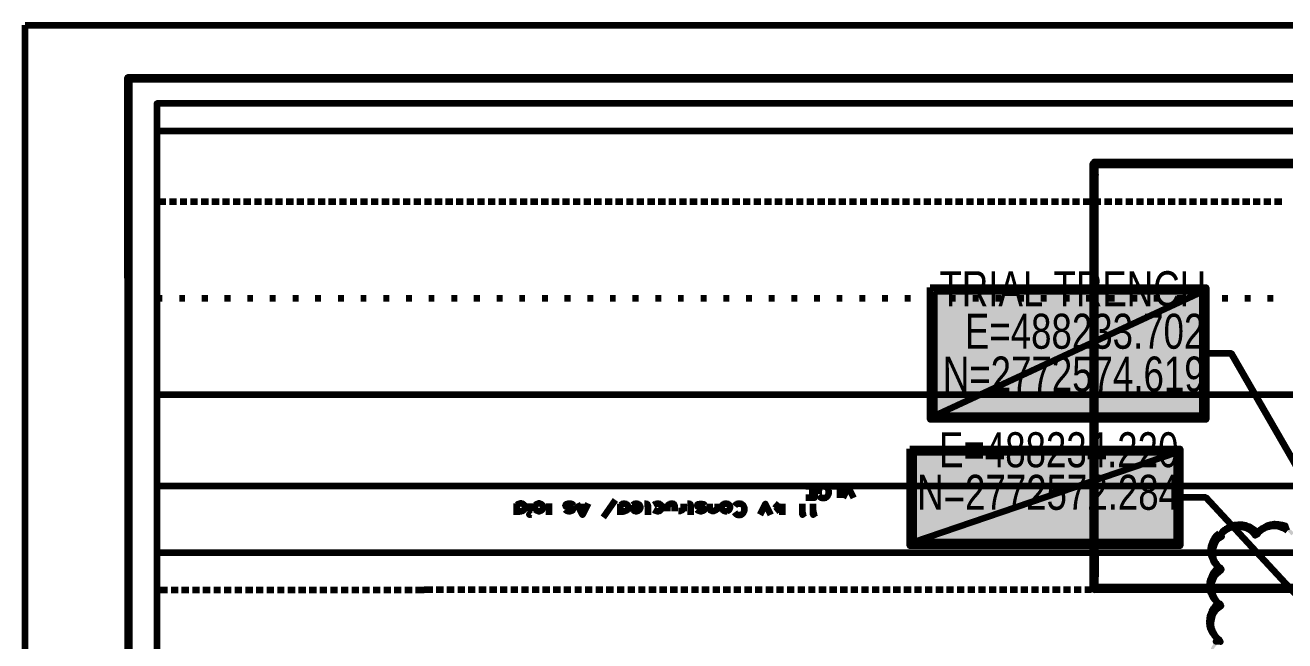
# Model space of a CAD drawing. Header units: inches. Extents: x 13 to 428, y 9 to 297.
# Drawn here: x 12.9 to 184.2, y 212.9 to 296.7 of the extents above; entities that cross this region are included whole.
import ezdxf

# ---------------------------------------------------------------- set-up
doc = ezdxf.new("R2010")
doc.units = ezdxf.units.IN
doc.header["$MEASUREMENT"] = 0
for name, color, linetype, lineweight in [('H', 7, 'CONTINUOUS', 100), ('P', 250, 'CONTINUOUS', 100), ('Text', 250, 'CONTINUOUS', 100)]:
    doc.layers.add(name, color=color, linetype=linetype, lineweight=lineweight)
doc.styles.get("Standard").update_dxf_attribs({"font": 'txt', "width": 0.75})

msp = doc.modelspace()

# ---------------------------------------------------------------- hatches: boundary and pattern name
at = {"layer": 'H', "linetype": 'Continuous'}
for color, points in [(0, [(412.73, 289.55), (26.82, 289.55), (26.82, 16.03), (412.73, 16.03), (412.73, 25.27), (412.48, 25.27), (412.48, 16.27), (27.06, 16.27), (27.06, 289.3), (412.48, 289.3), (412.48, 116.48), (412.64, 116.48), (412.73, 116.48)]), (3, [(158.09, 277.85), (158.48, 276.18), (158.48, 277.85), (158.09, 277.85), (158.48, 276.18), (158.09, 276.18)]), (3, [(193.03, 278.06), (158.3, 277.67), (193.03, 277.67), (193.03, 278.06), (158.3, 277.67), (158.3, 278.06)]), (3, [(158.09, 276.18), (158.48, 221.61), (158.48, 276.18), (158.09, 276.18), (158.48, 221.61), (158.09, 221.61)]), (254, [(136.52, 243.55), (172.97, 260.45), (136.52, 260.45), (136.52, 243.55), (172.97, 260.45), (172.97, 243.55)]), (254, [(133.73, 226.36), (169.48, 238.52), (133.73, 238.52), (133.73, 226.36), (169.48, 238.52), (169.48, 226.36)]), (0, [(180.58, 227.52), (180.18, 227.24), (180.21, 227.91), (180.58, 227.52), (180.18, 227.24), (180.21, 227.91), (179.91, 227.61), (180.18, 227.24), (180.58, 227.52), (180.21, 227.91), (179.91, 227.61), (179.82, 228.21), (180.21, 227.91), (180.58, 227.52), (179.91, 227.61), (179.82, 228.21), (179.61, 227.91), (179.91, 227.61), (180.58, 227.52), (179.82, 228.21), (179.61, 227.91), (179.39, 228.48), (179.82, 228.21), (180.58, 227.52), (179.61, 227.91), (179.39, 228.48), (179.21, 228.15), (179.61, 227.91), (180.58, 227.52), (179.39, 228.48), (179.21, 228.15), (178.91, 228.67), (179.39, 228.48), (180.58, 227.52), (179.21, 228.15), (178.91, 228.67), (178.82, 228.33), (179.21, 228.15), (180.58, 227.52), (178.91, 228.67), (178.82, 228.33), (178.42, 228.76), (178.91, 228.67), (180.58, 227.52), (178.82, 228.33), (178.42, 228.76), (178.36, 228.45), (178.82, 228.33), (180.58, 227.52), (178.42, 228.76), (178.36, 228.45), (177.91, 228.76), (178.42, 228.76), (180.58, 227.52), (178.36, 228.45), (177.91, 228.76), (177.91, 228.52), (178.36, 228.45), (180.58, 227.52), (177.91, 228.76), (177.91, 228.52), (177.42, 228.7), (177.91, 228.76), (180.58, 227.52), (177.91, 228.52), (177.42, 228.7), (177.45, 228.48), (177.91, 228.52), (180.58, 227.52), (177.42, 228.7), (177.45, 228.48), (176.94, 228.55), (177.42, 228.7), (180.58, 227.52), (177.45, 228.48), (176.94, 228.55), (177, 228.39), (177.45, 228.48), (180.58, 227.52), (176.94, 228.55), (177, 228.39), (176.52, 228.33), (176.94, 228.55), (180.58, 227.52), (177, 228.39), (176.52, 228.33), (176.55, 228.21), (177, 228.39), (180.58, 227.52), (176.52, 228.33), (176.55, 228.21), (176.09, 228.06), (176.52, 228.33), (180.58, 227.52), (176.55, 228.21), (176.09, 228.06), (176.18, 228), (176.55, 228.21), (180.58, 227.52), (176.09, 228.06), (176.18, 228), (175.76, 227.73), (176.09, 228.06), (180.58, 227.52), (176.18, 228), (175.76, 227.73), (175.79, 227.7), (176.18, 228), (180.58, 227.52), (175.76, 227.73), (175.79, 227.7), (175.45, 227.33), (175.76, 227.73)]), (0, [(185.48, 227.58), (185.09, 227.27), (185.12, 227.94), (185.48, 227.58), (185.09, 227.27), (185.12, 227.94), (184.82, 227.64), (185.09, 227.27), (185.48, 227.58), (185.12, 227.94), (184.82, 227.64), (184.73, 228.27), (185.12, 227.94), (185.48, 227.58), (184.82, 227.64), (184.73, 228.27), (184.52, 227.94), (184.82, 227.64), (185.48, 227.58), (184.73, 228.27), (184.52, 227.94), (184.3, 228.55), (184.73, 228.27), (185.48, 227.58), (184.52, 227.94), (184.3, 228.55), (184.12, 228.21), (184.52, 227.94), (185.48, 227.58), (184.3, 228.55), (184.12, 228.21), (183.82, 228.7), (184.3, 228.55), (185.48, 227.58), (184.12, 228.21), (183.82, 228.7), (183.73, 228.36), (184.12, 228.21), (185.48, 227.58), (183.82, 228.7), (183.73, 228.36), (183.33, 228.79), (183.82, 228.7), (185.48, 227.58), (183.73, 228.36), (183.33, 228.79), (183.27, 228.52), (183.73, 228.36), (185.48, 227.58), (183.33, 228.79), (183.27, 228.52), (182.82, 228.82), (183.33, 228.79), (185.48, 227.58), (183.27, 228.52), (182.82, 228.82), (182.82, 228.55), (183.27, 228.52), (185.48, 227.58), (182.82, 228.82), (182.82, 228.55), (182.33, 228.76), (182.82, 228.82), (185.48, 227.58), (182.82, 228.55), (182.33, 228.76), (182.36, 228.55), (182.82, 228.55), (185.48, 227.58), (182.33, 228.76), (182.36, 228.55), (181.85, 228.61), (182.33, 228.76), (185.48, 227.58), (182.36, 228.55), (181.85, 228.61), (181.91, 228.45), (182.36, 228.55), (185.48, 227.58), (181.85, 228.61), (181.91, 228.45), (181.42, 228.36), (181.85, 228.61), (185.48, 227.58), (181.91, 228.45), (181.42, 228.36), (181.45, 228.27), (181.91, 228.45), (185.48, 227.58), (181.42, 228.36), (181.45, 228.27), (181, 228.12), (181.42, 228.36), (185.48, 227.58), (181.45, 228.27), (181, 228.12), (181.09, 228.06), (181.45, 228.27), (185.48, 227.58), (181, 228.12), (181.09, 228.06), (180.67, 227.76), (181, 228.12), (185.48, 227.58), (181.09, 228.06), (180.67, 227.76), (180.7, 227.76), (181.09, 228.06), (185.48, 227.58), (180.67, 227.76), (180.7, 227.76), (180.36, 227.36), (180.67, 227.76)]), (0, [(175.33, 227.55), (175.64, 227.12), (174.94, 227.21), (175.33, 227.55), (175.64, 227.12), (174.94, 227.21), (175.24, 226.88), (175.64, 227.12), (175.33, 227.55), (174.94, 227.21), (175.24, 226.88), (174.61, 226.79), (174.94, 227.21), (175.33, 227.55), (175.24, 226.88), (174.61, 226.79), (174.94, 226.55), (175.24, 226.88), (175.33, 227.55), (174.61, 226.79), (174.94, 226.55), (174.36, 226.33), (174.61, 226.79), (175.33, 227.55), (174.94, 226.55), (174.36, 226.33), (174.7, 226.18), (174.94, 226.55), (175.33, 227.55), (174.36, 226.33), (174.7, 226.18), (174.21, 225.85), (174.36, 226.33), (175.33, 227.55), (174.7, 226.18), (174.21, 225.85), (174.55, 225.76), (174.7, 226.18), (175.33, 227.55), (174.21, 225.85), (174.55, 225.76), (174.15, 225.33), (174.21, 225.85), (175.33, 227.55), (174.55, 225.76), (174.15, 225.33), (174.42, 225.3), (174.55, 225.76), (175.33, 227.55), (174.15, 225.33), (174.42, 225.3), (174.18, 224.82), (174.15, 225.33), (175.33, 227.55), (174.42, 225.3), (174.18, 224.82), (174.39, 224.85), (174.42, 225.3), (175.33, 227.55), (174.18, 224.82), (174.39, 224.85), (174.27, 224.33), (174.18, 224.82), (175.33, 227.55), (174.39, 224.85), (174.27, 224.33), (174.45, 224.39), (174.39, 224.85), (175.33, 227.55), (174.27, 224.33), (174.45, 224.39), (174.45, 223.88), (174.27, 224.33), (175.33, 227.55), (174.45, 224.39), (174.45, 223.88), (174.58, 223.94), (174.45, 224.39), (175.33, 227.55), (174.45, 223.88), (174.58, 223.94), (174.73, 223.45), (174.45, 223.88), (175.33, 227.55), (174.58, 223.94), (174.73, 223.45), (174.79, 223.52), (174.58, 223.94), (175.33, 227.55), (174.73, 223.45), (174.79, 223.52), (175.06, 223.09), (174.73, 223.45), (175.33, 227.55), (174.79, 223.52), (175.06, 223.09), (175.09, 223.12), (174.79, 223.52), (175.33, 227.55), (175.06, 223.09), (175.09, 223.12), (175.42, 222.79), (175.06, 223.09)]), (0, [(175.3, 223), (175.58, 222.61), (174.91, 222.67), (175.3, 223), (175.58, 222.61), (174.91, 222.67), (175.24, 222.33), (175.58, 222.61), (175.3, 223), (174.91, 222.67), (175.24, 222.33), (174.58, 222.27), (174.91, 222.67), (175.3, 223), (175.24, 222.33), (174.58, 222.27), (174.91, 222.03), (175.24, 222.33), (175.3, 223), (174.58, 222.27), (174.91, 222.03), (174.33, 221.82), (174.58, 222.27), (175.3, 223), (174.91, 222.03), (174.33, 221.82), (174.64, 221.67), (174.91, 222.03), (175.3, 223), (174.33, 221.82), (174.64, 221.67), (174.15, 221.36), (174.33, 221.82), (175.3, 223), (174.64, 221.67), (174.15, 221.36), (174.45, 221.24), (174.64, 221.67), (175.3, 223), (174.15, 221.36), (174.45, 221.24), (174.03, 220.85), (174.15, 221.36), (175.3, 223), (174.45, 221.24), (174.03, 220.85), (174.3, 220.82), (174.45, 221.24), (175.3, 223), (174.03, 220.85), (174.3, 220.82), (174, 220.36), (174.03, 220.85), (175.3, 223), (174.3, 220.82), (174, 220.36), (174.27, 220.36), (174.3, 220.82), (175.3, 223), (174, 220.36), (174.27, 220.36), (174.06, 219.88), (174, 220.36), (175.3, 223), (174.27, 220.36), (174.06, 219.88), (174.27, 219.88), (174.27, 220.36), (175.3, 223), (174.06, 219.88), (174.27, 219.88), (174.21, 219.39), (174.06, 219.88), (175.3, 223), (174.27, 219.88), (174.21, 219.39), (174.36, 219.42), (174.27, 219.88), (175.3, 223), (174.21, 219.39), (174.36, 219.42), (174.39, 218.94), (174.21, 219.39), (175.3, 223), (174.36, 219.42), (174.39, 218.94), (174.52, 219), (174.36, 219.42), (175.3, 223), (174.39, 218.94), (174.52, 219), (174.7, 218.55), (174.39, 218.94), (175.3, 223), (174.52, 219), (174.7, 218.55), (174.76, 218.58), (174.52, 219), (175.3, 223), (174.7, 218.55), (174.76, 218.58), (175, 218.18), (174.7, 218.55), (175.3, 223), (174.76, 218.58), (175, 218.18), (175.03, 218.21), (174.76, 218.58), (175.3, 223), (175, 218.18), (175.03, 218.21), (175.39, 217.88), (175, 218.18)]), (3, [(158.09, 221.61), (158.48, 220.06), (158.48, 221.61), (158.09, 221.61), (158.48, 220.06), (158.09, 220.06)]), (3, [(158.3, 219.88), (193.03, 220.24), (158.3, 220.27), (158.3, 219.88), (193.03, 220.24), (193.03, 219.88)]), (0, [(175.24, 218.09), (175.55, 217.7), (174.85, 217.76), (175.24, 218.09), (175.55, 217.7), (174.85, 217.76), (175.18, 217.42), (175.55, 217.7), (175.24, 218.09), (174.85, 217.76), (175.18, 217.42), (174.55, 217.36), (174.85, 217.76), (175.24, 218.09), (175.18, 217.42), (174.55, 217.36), (174.85, 217.12), (175.18, 217.42), (175.24, 218.09), (174.55, 217.36), (174.85, 217.12), (174.3, 216.91), (174.55, 217.36), (175.24, 218.09), (174.85, 217.12), (174.3, 216.91), (174.61, 216.76), (174.85, 217.12), (175.24, 218.09), (174.3, 216.91), (174.61, 216.76), (174.09, 216.45), (174.3, 216.91), (175.24, 218.09), (174.61, 216.76), (174.09, 216.45), (174.39, 216.33), (174.61, 216.76), (175.24, 218.09), (174.09, 216.45), (174.39, 216.33), (174, 215.97), (174.09, 216.45), (175.24, 218.09), (174.39, 216.33), (174, 215.97), (174.27, 215.91), (174.39, 216.33), (175.24, 218.09), (174, 215.97), (174.27, 215.91), (173.97, 215.45), (174, 215.97), (175.24, 218.09), (174.27, 215.91), (173.97, 215.45), (174.21, 215.45), (174.27, 215.91), (175.24, 218.09), (173.97, 215.45), (174.21, 215.45), (174.03, 214.97), (173.97, 215.45), (175.24, 218.09), (174.21, 215.45), (174.03, 214.97), (174.21, 214.97), (174.21, 215.45), (175.24, 218.09), (174.03, 214.97), (174.21, 214.97), (174.15, 214.48), (174.03, 214.97), (175.24, 218.09), (174.21, 214.97), (174.15, 214.48), (174.3, 214.52), (174.21, 214.97), (175.24, 218.09), (174.15, 214.48), (174.3, 214.52), (174.36, 214.03), (174.15, 214.48), (175.24, 218.09), (174.3, 214.52), (174.36, 214.03), (174.45, 214.09), (174.3, 214.52), (175.24, 218.09), (174.36, 214.03), (174.45, 214.09), (174.64, 213.64), (174.36, 214.03), (175.24, 218.09), (174.45, 214.09), (174.64, 213.64), (174.7, 213.67), (174.45, 214.09), (175.24, 218.09), (174.64, 213.64), (174.7, 213.67), (174.97, 213.27), (174.64, 213.64), (175.24, 218.09), (174.7, 213.67), (174.97, 213.27), (175, 213.3), (174.7, 213.67), (175.24, 218.09), (174.97, 213.27), (175, 213.3), (175.33, 213), (174.97, 213.27)]), (0, [(175.21, 213.18), (175.48, 212.79), (174.82, 212.85), (175.21, 213.18), (175.48, 212.79), (174.82, 212.85), (175.12, 212.52), (175.48, 212.79), (175.21, 213.18), (174.82, 212.85), (175.12, 212.52), (174.48, 212.45), (174.82, 212.85), (175.21, 213.18), (175.12, 212.52), (174.48, 212.45), (174.82, 212.21), (175.12, 212.52), (175.21, 213.18), (174.48, 212.45), (174.82, 212.21), (174.21, 212), (174.48, 212.45), (175.21, 213.18), (174.82, 212.21), (174.21, 212), (174.55, 211.85), (174.82, 212.21), (175.21, 213.18), (174.21, 212), (174.55, 211.85), (174.06, 211.55), (174.21, 212), (175.21, 213.18), (174.55, 211.85), (174.06, 211.55), (174.36, 211.42), (174.55, 211.85), (175.21, 213.18), (174.06, 211.55), (174.36, 211.42), (173.94, 211.06), (174.06, 211.55), (175.21, 213.18), (174.36, 211.42), (173.94, 211.06), (174.21, 211), (174.36, 211.42), (175.21, 213.18), (173.94, 211.06), (174.21, 211), (173.91, 210.55), (173.94, 211.06), (175.21, 213.18), (174.21, 211), (173.91, 210.55), (174.15, 210.55), (174.21, 211), (175.21, 213.18), (173.91, 210.55), (174.15, 210.55), (174, 210.06), (173.91, 210.55), (175.21, 213.18), (174.15, 210.55), (174, 210.06), (174.18, 210.06), (174.15, 210.55), (175.21, 213.18), (174, 210.06), (174.18, 210.06), (174.12, 209.58), (174, 210.06), (175.21, 213.18), (174.18, 210.06), (174.12, 209.58), (174.27, 209.64), (174.18, 210.06), (175.21, 213.18), (174.12, 209.58), (174.27, 209.64), (174.3, 209.12), (174.12, 209.58), (175.21, 213.18), (174.27, 209.64), (174.3, 209.12), (174.42, 209.18), (174.27, 209.64), (175.21, 213.18), (174.3, 209.12), (174.42, 209.18), (174.61, 208.73), (174.3, 209.12), (175.21, 213.18), (174.42, 209.18), (174.61, 208.73), (174.67, 208.79), (174.42, 209.18), (175.21, 213.18), (174.61, 208.73), (174.67, 208.79), (174.91, 208.36), (174.61, 208.73), (175.21, 213.18), (174.67, 208.79), (174.91, 208.36), (174.94, 208.39), (174.67, 208.79), (175.21, 213.18), (174.91, 208.36), (174.94, 208.39), (175.3, 208.09), (174.91, 208.36)])]:
    msp.add_hatch(color=color, dxfattribs=at).paths.add_polyline_path(points)

# ---------------------------------------------------------------- linework, layer by layer
at = {"layer": 'P', "color": 0, "linetype": 'Continuous'}
for points in [[(12.91, 296.67), (420.33, 296.67), (420.33, 116.48)], [(420.33, 51.42), (420.33, 8.91), (12.91, 8.91), (12.91, 296.67)], [(26.82, 16.03), (27.06, 16.27), (26.82, 289.55), (26.82, 16.03)], [(27.06, 16.27), (26.82, 289.55), (27.06, 289.3), (27.06, 16.27)], [(26.82, 289.55), (27.06, 289.3), (412.73, 289.55), (26.82, 289.55)], [(27.06, 289.3), (412.73, 289.55), (412.48, 289.3), (27.06, 289.3)], [(345.73, 116.48), (345.73, 286.03), (30.82, 286.03), (30.82, 19.55)], [(30.82, 120.12), (345.73, 120.12), (345.73, 286.03), (30.82, 286.03), (30.82, 120.12)], [(133.21, 239.06), (170, 239.06), (170, 225.85), (133.21, 225.85), (133.21, 239.06)], [(120.27, 233.91), (120.27, 232.36), (119.06, 232.36)], [(120.27, 233.91), (119.06, 233.91)], [(120.27, 233.09), (119.52, 233.09)], [(120.82, 232.73), (120.91, 232.58), (121.09, 232.42), (121.27, 232.36), (121.64, 232.36), (121.85, 232.42), (122, 232.58), (122.09, 232.73), (122.18, 232.97), (122.18, 233.33), (122.09, 233.55), (122, 233.67), (121.85, 233.82), (121.64, 233.91), (121.27, 233.91), (121.09, 233.82), (120.91, 233.67), (120.82, 233.55), (120.82, 233.33), (121.27, 233.33)], [(123.76, 232.36), (123.76, 233.91), (122.64, 233.91)], [(125.61, 232.36), (124.85, 233.91), (124.12, 232.36)], [(79.79, 230.06), (79.79, 231.61)], [(79.79, 230.79), (80, 230.64), (80.18, 230.55), (80.45, 230.55), (80.64, 230.64), (80.82, 230.79), (80.91, 231.03), (80.91, 231.15), (80.82, 231.36), (80.64, 231.52), (80.45, 231.61), (80.18, 231.61), (80, 231.52), (79.79, 231.36)], [(81.55, 230.55), (81.55, 231.61)], [(82.27, 230.55), (82.27, 231.61)], [(82.27, 230.79), (82.45, 230.64), (82.67, 230.55), (82.91, 230.55), (83.12, 230.64), (83.27, 230.79), (83.36, 231.03), (83.36, 231.15), (83.27, 231.36), (83.12, 231.52), (82.91, 231.61), (82.67, 231.61), (82.45, 231.52), (82.27, 231.36)], [(84.12, 231.61), (84.12, 230.06)], [(86.39, 230.79), (86.48, 230.64), (86.79, 230.55), (87.06, 230.55), (87.33, 230.64), (87.42, 230.79), (87.33, 230.94), (87.15, 231.03), (86.7, 231.09), (86.48, 231.15), (86.39, 231.3), (86.39, 231.36), (86.48, 231.52), (86.79, 231.61), (87.06, 231.61), (87.33, 231.52), (87.42, 231.36)], [(89.45, 231.61), (88.7, 230.06), (87.97, 231.61)], [(91.55, 229.76), (93.18, 232.12)], [(93.85, 230.06), (93.85, 231.58)], [(93.85, 230.79), (94.03, 230.64), (94.21, 230.55), (94.48, 230.55), (94.67, 230.64), (94.85, 230.79), (94.94, 231.03), (94.94, 231.15), (94.85, 231.36), (94.67, 231.52), (94.48, 231.58), (94.21, 231.58), (94.03, 231.52), (93.85, 231.36)], [(96.61, 231.03), (95.52, 231.03), (95.52, 230.88), (95.61, 230.73), (95.67, 230.64), (95.85, 230.55), (96.15, 230.55), (96.3, 230.64), (96.52, 230.79), (96.61, 231.03), (96.61, 231.15), (96.52, 231.36), (96.3, 231.52), (96.15, 231.58), (95.85, 231.58), (95.67, 231.52), (95.52, 231.36)], [(97.61, 230.06), (97.61, 231.3), (97.52, 231.52), (97.33, 231.58), (97.15, 231.58)], [(98.42, 230.79), (98.64, 230.64), (98.79, 230.55), (99.09, 230.55), (99.27, 230.64), (99.42, 230.79), (99.55, 231.03), (99.55, 231.15), (99.42, 231.36), (99.27, 231.52), (99.09, 231.58), (98.79, 231.58), (98.64, 231.52), (98.42, 231.36)], [(101.27, 230.55), (101.27, 231.3), (101.18, 231.52), (101, 231.58), (100.73, 231.58), (100.55, 231.52), (100.27, 231.3)], [(100.27, 230.55), (100.27, 231.58)], [(102.45, 231.58), (102.45, 230.55)], [(103.45, 230.06), (103.45, 231.3), (103.39, 231.52), (103.21, 231.58), (103, 231.58)], [(104.3, 230.79), (104.39, 230.64), (104.67, 230.55), (104.94, 230.55), (105.21, 230.64), (105.33, 230.79), (105.21, 230.94), (105.03, 231.03), (104.58, 231.09), (104.39, 231.15), (104.3, 231.3), (104.3, 231.36), (104.39, 231.52), (104.67, 231.58), (104.94, 231.58), (105.21, 231.52), (105.33, 231.36)], [(107.06, 230.88), (106.79, 230.64), (106.58, 230.55), (106.33, 230.55), (106.12, 230.64), (106.03, 230.88), (106.03, 231.58)], [(107.06, 231.58), (107.06, 230.55)], [(108.33, 230.55), (108.55, 230.64), (108.7, 230.79), (108.79, 231.03), (108.79, 231.15), (108.7, 231.36), (108.55, 231.52), (108.33, 231.58), (108.06, 231.58), (107.88, 231.52), (107.7, 231.36), (107.61, 231.15), (107.61, 231.03), (107.7, 230.79), (107.88, 230.64), (108.06, 230.55), (108.33, 230.55)], [(109.36, 230.42), (109.45, 230.27), (109.64, 230.12), (109.82, 230.06), (110.18, 230.06), (110.36, 230.12), (110.55, 230.27), (110.64, 230.42), (110.73, 230.64), (110.73, 231.03), (110.64, 231.24), (110.55, 231.36), (110.36, 231.52), (110.18, 231.58), (109.82, 231.58), (109.64, 231.52), (109.45, 231.36), (109.36, 231.24)], [(114.3, 230.06), (113.58, 231.58), (112.82, 230.06)], [(115.48, 231.03), (114.85, 231.58)], [(114.94, 230.55), (115.85, 231.3)], [(115.85, 231.58), (115.85, 230.06)], [(119.06, 230.33), (118.91, 230.27), (118.61, 230.06), (118.61, 231.58)], [(120.55, 230.33), (120.36, 230.27), (120.09, 230.06), (120.09, 231.58)], [(193.48, 210.85), (173.48, 232.42), (170, 232.42)], [(81.64, 230.12), (81.55, 230.21), (81.45, 230.12), (81.55, 230.06), (81.64, 230.12)], [(89.15, 231.09), (88.24, 231.09)], [(97.88, 230.55), (97.24, 230.55)], [(102.45, 231.03), (102.36, 230.79), (102.21, 230.64), (102, 230.55), (101.76, 230.55)], [(103.76, 230.55), (103.12, 230.55)], [(176.09, 228.06), (176.18, 228), (175.76, 227.73), (176.09, 228.06)], [(176.18, 228), (175.76, 227.73), (175.79, 227.7), (176.18, 228)], [(176.52, 228.33), (176.55, 228.21), (176.09, 228.06), (176.52, 228.33)], [(176.55, 228.21), (176.09, 228.06), (176.18, 228), (176.55, 228.21)], [(176.94, 228.55), (177, 228.39), (176.52, 228.33), (176.94, 228.55)], [(177, 228.39), (176.52, 228.33), (176.55, 228.21), (177, 228.39)], [(177.42, 228.7), (177.45, 228.48), (176.94, 228.55), (177.42, 228.7)], [(177.45, 228.48), (176.94, 228.55), (177, 228.39), (177.45, 228.48)], [(177.91, 228.76), (177.91, 228.52), (177.42, 228.7), (177.91, 228.76)], [(177.91, 228.52), (177.42, 228.7), (177.45, 228.48), (177.91, 228.52)], [(178.42, 228.76), (178.36, 228.45), (177.91, 228.76), (178.42, 228.76)], [(178.36, 228.45), (177.91, 228.76), (177.91, 228.52), (178.36, 228.45)], [(178.82, 228.33), (178.42, 228.76), (178.36, 228.45), (178.82, 228.33)], [(178.91, 228.67), (178.82, 228.33), (178.42, 228.76), (178.91, 228.67)], [(179.21, 228.15), (178.91, 228.67), (178.82, 228.33), (179.21, 228.15)], [(179.39, 228.48), (179.21, 228.15), (178.91, 228.67), (179.39, 228.48)], [(179.61, 227.91), (179.39, 228.48), (179.21, 228.15), (179.61, 227.91)], [(179.82, 228.21), (179.61, 227.91), (179.39, 228.48), (179.82, 228.21)], [(179.91, 227.61), (179.82, 228.21), (179.61, 227.91), (179.91, 227.61)], [(180.21, 227.91), (179.91, 227.61), (179.82, 228.21), (180.21, 227.91)], [(180.18, 227.24), (180.21, 227.91), (179.91, 227.61), (180.18, 227.24)], [(180.58, 227.52), (180.18, 227.24), (180.21, 227.91), (180.58, 227.52)], [(181, 228.12), (181.09, 228.06), (180.67, 227.76), (181, 228.12)], [(181.09, 228.06), (180.67, 227.76), (180.7, 227.76), (181.09, 228.06)], [(181.42, 228.36), (181.45, 228.27), (181, 228.12), (181.42, 228.36)], [(181.45, 228.27), (181, 228.12), (181.09, 228.06), (181.45, 228.27)], [(181.85, 228.61), (181.91, 228.45), (181.42, 228.36), (181.85, 228.61)], [(181.91, 228.45), (181.42, 228.36), (181.45, 228.27), (181.91, 228.45)], [(182.33, 228.76), (182.36, 228.55), (181.85, 228.61), (182.33, 228.76)], [(182.36, 228.55), (181.85, 228.61), (181.91, 228.45), (182.36, 228.55)], [(182.82, 228.82), (182.82, 228.55), (182.33, 228.76), (182.82, 228.82)], [(182.82, 228.55), (182.33, 228.76), (182.36, 228.55), (182.82, 228.55)], [(183.33, 228.79), (183.27, 228.52), (182.82, 228.82), (183.33, 228.79)], [(183.27, 228.52), (182.82, 228.82), (182.82, 228.55), (183.27, 228.52)], [(183.73, 228.36), (183.33, 228.79), (183.27, 228.52), (183.73, 228.36)], [(183.82, 228.7), (183.73, 228.36), (183.33, 228.79), (183.82, 228.7)], [(184.12, 228.21), (183.82, 228.7), (183.73, 228.36), (184.12, 228.21)], [(184.3, 228.55), (184.12, 228.21), (183.82, 228.7), (184.3, 228.55)], [(184.52, 227.94), (184.3, 228.55), (184.12, 228.21), (184.52, 227.94)], [(174.36, 226.33), (174.7, 226.18), (174.21, 225.85), (174.36, 226.33)], [(174.7, 226.18), (174.21, 225.85), (174.55, 225.76), (174.7, 226.18)], [(174.61, 226.79), (174.94, 226.55), (174.36, 226.33), (174.61, 226.79)], [(174.94, 226.55), (174.36, 226.33), (174.7, 226.18), (174.94, 226.55)], [(174.94, 227.21), (175.24, 226.88), (174.61, 226.79), (174.94, 227.21)], [(175.24, 226.88), (174.61, 226.79), (174.94, 226.55), (175.24, 226.88)], [(175.33, 227.55), (175.64, 227.12), (174.94, 227.21), (175.33, 227.55)], [(175.64, 227.12), (174.94, 227.21), (175.24, 226.88), (175.64, 227.12)], [(175.76, 227.73), (175.79, 227.7), (175.45, 227.33), (175.76, 227.73)], [(180.67, 227.76), (180.7, 227.76), (180.36, 227.36), (180.67, 227.76)], [(174.21, 225.85), (174.55, 225.76), (174.15, 225.33), (174.21, 225.85)], [(174.55, 225.76), (174.15, 225.33), (174.42, 225.3), (174.55, 225.76)], [(174.15, 225.33), (174.42, 225.3), (174.18, 224.82), (174.15, 225.33)], [(174.42, 225.3), (174.18, 224.82), (174.39, 224.85), (174.42, 225.3)], [(174.18, 224.82), (174.39, 224.85), (174.27, 224.33), (174.18, 224.82)], [(174.39, 224.85), (174.27, 224.33), (174.45, 224.39), (174.39, 224.85)], [(174.27, 224.33), (174.45, 224.39), (174.45, 223.88), (174.27, 224.33)], [(174.45, 224.39), (174.45, 223.88), (174.58, 223.94), (174.45, 224.39)], [(174.45, 223.88), (174.58, 223.94), (174.73, 223.45), (174.45, 223.88)], [(174.58, 223.94), (174.73, 223.45), (174.79, 223.52), (174.58, 223.94)], [(174.73, 223.45), (174.79, 223.52), (175.06, 223.09), (174.73, 223.45)], [(174.79, 223.52), (175.06, 223.09), (175.09, 223.12), (174.79, 223.52)], [(175.3, 223), (175.58, 222.61), (174.91, 222.67), (175.3, 223)], [(175.06, 223.09), (175.09, 223.12), (175.42, 222.79), (175.06, 223.09)], [(174.15, 221.36), (174.45, 221.24), (174.03, 220.85), (174.15, 221.36)], [(174.45, 221.24), (174.03, 220.85), (174.3, 220.82), (174.45, 221.24)], [(174.33, 221.82), (174.64, 221.67), (174.15, 221.36), (174.33, 221.82)], [(174.64, 221.67), (174.15, 221.36), (174.45, 221.24), (174.64, 221.67)], [(174.58, 222.27), (174.91, 222.03), (174.33, 221.82), (174.58, 222.27)], [(174.91, 222.03), (174.33, 221.82), (174.64, 221.67), (174.91, 222.03)], [(174.91, 222.67), (175.24, 222.33), (174.58, 222.27), (174.91, 222.67)], [(175.24, 222.33), (174.58, 222.27), (174.91, 222.03), (175.24, 222.33)], [(175.58, 222.61), (174.91, 222.67), (175.24, 222.33), (175.58, 222.61)], [(174.03, 220.85), (174.3, 220.82), (174, 220.36), (174.03, 220.85)], [(174.3, 220.82), (174, 220.36), (174.27, 220.36), (174.3, 220.82)], [(174, 220.36), (174.27, 220.36), (174.06, 219.88), (174, 220.36)], [(174.27, 220.36), (174.06, 219.88), (174.27, 219.88), (174.27, 220.36)], [(174.06, 219.88), (174.27, 219.88), (174.21, 219.39), (174.06, 219.88)], [(174.27, 219.88), (174.21, 219.39), (174.36, 219.42), (174.27, 219.88)], [(174.21, 219.39), (174.36, 219.42), (174.39, 218.94), (174.21, 219.39)], [(174.36, 219.42), (174.39, 218.94), (174.52, 219), (174.36, 219.42)], [(174.39, 218.94), (174.52, 219), (174.7, 218.55), (174.39, 218.94)], [(174.52, 219), (174.7, 218.55), (174.76, 218.58), (174.52, 219)], [(174.85, 217.76), (175.18, 217.42), (174.55, 217.36), (174.85, 217.76)], [(174.7, 218.55), (174.76, 218.58), (175, 218.18), (174.7, 218.55)], [(174.76, 218.58), (175, 218.18), (175.03, 218.21), (174.76, 218.58)], [(175.24, 218.09), (175.55, 217.7), (174.85, 217.76), (175.24, 218.09)], [(175.55, 217.7), (174.85, 217.76), (175.18, 217.42), (175.55, 217.7)], [(175, 218.18), (175.03, 218.21), (175.39, 217.88), (175, 218.18)], [(174, 215.97), (174.27, 215.91), (173.97, 215.45), (174, 215.97)], [(174.27, 215.91), (173.97, 215.45), (174.21, 215.45), (174.27, 215.91)], [(174.09, 216.45), (174.39, 216.33), (174, 215.97), (174.09, 216.45)], [(174.39, 216.33), (174, 215.97), (174.27, 215.91), (174.39, 216.33)], [(174.3, 216.91), (174.61, 216.76), (174.09, 216.45), (174.3, 216.91)], [(174.61, 216.76), (174.09, 216.45), (174.39, 216.33), (174.61, 216.76)], [(174.55, 217.36), (174.85, 217.12), (174.3, 216.91), (174.55, 217.36)], [(174.85, 217.12), (174.3, 216.91), (174.61, 216.76), (174.85, 217.12)], [(175.18, 217.42), (174.55, 217.36), (174.85, 217.12), (175.18, 217.42)], [(173.97, 215.45), (174.21, 215.45), (174.03, 214.97), (173.97, 215.45)], [(174.21, 215.45), (174.03, 214.97), (174.21, 214.97), (174.21, 215.45)], [(174.03, 214.97), (174.21, 214.97), (174.15, 214.48), (174.03, 214.97)], [(174.21, 214.97), (174.15, 214.48), (174.3, 214.52), (174.21, 214.97)], [(174.15, 214.48), (174.3, 214.52), (174.36, 214.03), (174.15, 214.48)], [(174.3, 214.52), (174.36, 214.03), (174.45, 214.09), (174.3, 214.52)], [(174.36, 214.03), (174.45, 214.09), (174.64, 213.64), (174.36, 214.03)], [(174.45, 214.09), (174.64, 213.64), (174.7, 213.67), (174.45, 214.09)], [(174.64, 213.64), (174.7, 213.67), (174.97, 213.27), (174.64, 213.64)], [(174.7, 213.67), (174.97, 213.27), (175, 213.3), (174.7, 213.67)], [(175.21, 213.18), (175.48, 212.79), (174.82, 212.85), (175.21, 213.18)], [(174.97, 213.27), (175, 213.3), (175.33, 213), (174.97, 213.27)]]:
    msp.add_lwpolyline(points, dxfattribs=at)
at = {"layer": 'P', "color": 3, "linetype": 'Continuous'}
for points in [[(193.03, 286), (193.03, 277.85), (158.3, 277.85), (158.3, 276.18), (158.3, 221.61), (158.3, 220.06), (193.03, 220.06), (345.73, 220.06)], [(158.48, 277.85), (158.09, 277.85), (158.48, 276.18), (158.48, 277.85)], [(158.09, 277.85), (158.48, 276.18), (158.09, 276.18), (158.09, 277.85)], [(193.03, 277.67), (193.03, 278.06), (158.3, 277.67), (193.03, 277.67)], [(193.03, 278.06), (158.3, 277.67), (158.3, 278.06), (193.03, 278.06)], [(158.3, 277.85), (158.3, 277.85)], [(158.48, 276.18), (158.09, 276.18), (158.48, 221.61), (158.48, 276.18)], [(158.09, 276.18), (158.48, 221.61), (158.09, 221.61), (158.09, 276.18)], [(158.3, 276.18), (158.3, 276.18)], [(158.48, 221.61), (158.09, 221.61), (158.48, 220.06), (158.48, 221.61)], [(158.09, 221.61), (158.48, 220.06), (158.09, 220.06), (158.09, 221.61)], [(158.3, 221.61), (158.3, 221.61)], [(158.3, 220.27), (158.3, 219.88), (193.03, 220.24), (158.3, 220.27)], [(158.3, 219.88), (193.03, 220.24), (193.03, 219.88), (158.3, 219.88)], [(158.3, 220.06), (158.3, 220.06)]]:
    msp.add_lwpolyline(points, dxfattribs=at)
at = {"layer": 'P', "color": 253, "linetype": 'Continuous'}
for points in [[(30.85, 282.3), (345.73, 282.3)], [(31.09, 272.67), (32.03, 272.67)], [(32.52, 272.67), (33.48, 272.67)], [(33.97, 272.67), (34.91, 272.67)], [(35.39, 272.67), (36.36, 272.67)], [(36.85, 272.67), (37.82, 272.67)], [(38.3, 272.67), (39.27, 272.67)], [(39.73, 272.67), (40.7, 272.67)], [(41.18, 272.67), (42.15, 272.67)], [(42.61, 272.67), (43.61, 272.67)], [(44.09, 272.67), (45.03, 272.67)], [(45.52, 272.67), (46.48, 272.67)], [(46.97, 272.67), (47.91, 272.67)], [(48.39, 272.67), (49.39, 272.67)], [(49.85, 272.67), (50.82, 272.67)], [(51.3, 272.67), (52.27, 272.67)], [(52.73, 272.67), (53.7, 272.67)], [(54.18, 272.67), (55.15, 272.67)], [(55.64, 272.67), (56.61, 272.67)], [(57.09, 272.67), (58.03, 272.67)], [(58.52, 272.67), (59.48, 272.67)], [(59.97, 272.67), (60.91, 272.67)], [(61.42, 272.67), (62.39, 272.67)], [(62.88, 272.67), (63.82, 272.67)], [(64.3, 272.67), (65.27, 272.67)], [(65.76, 272.67), (66.7, 272.67)], [(67.21, 272.67), (68.18, 272.67)], [(68.64, 272.67), (69.61, 272.67)], [(70.09, 272.67), (71.06, 272.67)], [(71.52, 272.67), (72.48, 272.67)], [(72.97, 272.67), (73.94, 272.67)], [(74.42, 272.67), (75.39, 272.67)], [(75.88, 272.67), (76.82, 272.67)], [(77.3, 272.67), (78.27, 272.67)], [(78.76, 272.67), (79.73, 272.67)], [(80.21, 272.67), (81.18, 272.67)], [(81.64, 272.67), (82.61, 272.67)], [(83.09, 272.67), (84.06, 272.67)], [(84.55, 272.67), (85.52, 272.67)], [(86, 272.67), (86.94, 272.67)], [(87.42, 272.67), (88.39, 272.67)], [(88.88, 272.67), (89.82, 272.67)], [(90.3, 272.67), (91.27, 272.67)], [(91.79, 272.67), (92.73, 272.67)], [(93.21, 272.67), (94.18, 272.67)], [(94.67, 272.67), (95.61, 272.67)], [(96.09, 272.67), (97.06, 272.67)], [(97.55, 272.67), (98.52, 272.67)], [(99, 272.67), (99.97, 272.67)], [(100.42, 272.67), (101.39, 272.67)], [(101.88, 272.67), (102.85, 272.67)], [(103.3, 272.67), (104.3, 272.67)], [(104.79, 272.67), (105.73, 272.67)], [(106.21, 272.67), (107.18, 272.67)], [(107.67, 272.67), (108.61, 272.67)], [(109.09, 272.67), (110.09, 272.67)], [(110.55, 272.67), (111.52, 272.67)], [(112, 272.67), (112.97, 272.67)], [(113.45, 272.67), (114.39, 272.67)], [(114.88, 272.67), (115.85, 272.67)], [(116.33, 272.67), (117.3, 272.67)], [(117.79, 272.67), (118.73, 272.67)], [(119.21, 272.67), (120.18, 272.67)], [(120.67, 272.67), (121.64, 272.67)], [(122.12, 272.67), (123.09, 272.67)], [(123.58, 272.67), (124.52, 272.67)], [(125, 272.67), (125.97, 272.67)], [(126.45, 272.67), (127.39, 272.67)], [(127.91, 272.67), (128.88, 272.67)], [(129.33, 272.67), (130.3, 272.67)], [(130.79, 272.67), (131.76, 272.67)], [(132.21, 272.67), (133.18, 272.67)], [(133.7, 272.67), (134.64, 272.67)], [(135.12, 272.67), (136.09, 272.67)], [(136.58, 272.67), (137.52, 272.67)], [(138, 272.67), (138.97, 272.67)], [(139.45, 272.67), (140.42, 272.67)], [(140.91, 272.67), (141.88, 272.67)], [(142.36, 272.67), (143.3, 272.67)], [(143.79, 272.67), (144.76, 272.67)], [(145.24, 272.67), (146.21, 272.67)], [(146.7, 272.67), (147.64, 272.67)], [(148.12, 272.67), (149.09, 272.67)], [(149.58, 272.67), (150.55, 272.67)], [(151, 272.67), (152, 272.67)], [(152.48, 272.67), (153.42, 272.67)], [(153.91, 272.67), (154.88, 272.67)], [(155.36, 272.67), (156.3, 272.67)], [(156.79, 272.67), (157.79, 272.67)], [(158.24, 272.67), (159.21, 272.67)], [(159.7, 272.67), (160.67, 272.67)], [(161.12, 272.67), (162.09, 272.67)], [(162.58, 272.67), (163.55, 272.67)], [(164.03, 272.67), (165, 272.67)], [(165.48, 272.67), (166.42, 272.67)], [(166.91, 272.67), (167.88, 272.67)], [(168.36, 272.67), (169.3, 272.67)], [(169.82, 272.67), (170.79, 272.67)], [(171.27, 272.67), (172.21, 272.67)], [(172.7, 272.67), (173.67, 272.67)], [(174.15, 272.67), (175.09, 272.67)], [(175.58, 272.67), (176.55, 272.67)], [(177.03, 272.67), (178, 272.67)], [(178.48, 272.67), (179.45, 272.67)], [(179.91, 272.67), (180.88, 272.67)], [(181.36, 272.67), (182.33, 272.67)], [(182.82, 272.67), (183.79, 272.67)], [(30.85, 259.55), (31.15, 259.55), (31.55, 259.55)], [(33.88, 259.55), (34.27, 259.55), (34.64, 259.55)], [(36.94, 259.55), (37.33, 259.55), (37.73, 259.55)], [(40.03, 259.55), (40.42, 259.55), (40.82, 259.55)], [(43.12, 259.55), (43.52, 259.55), (43.88, 259.55)], [(46.18, 259.55), (46.58, 259.55), (46.97, 259.55)], [(49.3, 259.55), (49.67, 259.55), (50.06, 259.55)], [(52.36, 259.55), (52.76, 259.55), (53.12, 259.55)], [(55.45, 259.55), (55.85, 259.55), (56.24, 259.55)], [(58.55, 259.55), (58.91, 259.55), (59.3, 259.55)], [(61.64, 259.55), (62, 259.55), (62.39, 259.55)], [(64.7, 259.55), (65.09, 259.55), (65.48, 259.55)], [(67.79, 259.55), (68.18, 259.55), (68.55, 259.55)], [(70.88, 259.55), (71.27, 259.55), (71.64, 259.55)], [(73.94, 259.55), (74.33, 259.55), (74.73, 259.55)], [(77.03, 259.55), (77.42, 259.55), (77.82, 259.55)], [(80.12, 259.55), (80.48, 259.55), (80.88, 259.55)], [(83.21, 259.55), (83.61, 259.55), (83.97, 259.55)], [(86.27, 259.55), (86.67, 259.55), (87.06, 259.55)], [(89.36, 259.55), (89.76, 259.55), (90.15, 259.55)], [(92.45, 259.55), (92.85, 259.55), (93.21, 259.55)], [(95.52, 259.55), (95.91, 259.55), (96.3, 259.55)], [(98.64, 259.55), (99, 259.55), (99.39, 259.55)], [(101.7, 259.55), (102.09, 259.55), (102.45, 259.55)], [(104.79, 259.55), (105.18, 259.55), (105.58, 259.55)], [(107.88, 259.55), (108.24, 259.55), (108.64, 259.55)], [(110.94, 259.55), (111.33, 259.55), (111.73, 259.55)], [(114.03, 259.55), (114.42, 259.55), (114.82, 259.55)], [(117.12, 259.55), (117.48, 259.55), (117.88, 259.55)], [(120.21, 259.55), (120.58, 259.55), (120.97, 259.55)], [(123.27, 259.55), (123.67, 259.55), (124.03, 259.55)], [(126.36, 259.55), (126.76, 259.55), (127.15, 259.55)], [(129.45, 259.55), (129.82, 259.55), (130.21, 259.55)], [(132.55, 259.55), (132.91, 259.55), (133.3, 259.55)], [(135.61, 259.55), (136, 259.55), (136.39, 259.55)], [(138.7, 259.55), (139.09, 259.55), (139.45, 259.55)], [(141.79, 259.55), (142.18, 259.55), (142.55, 259.55)], [(144.85, 259.55), (145.24, 259.55), (145.64, 259.55)], [(147.97, 259.55), (148.33, 259.55), (148.73, 259.55)], [(151.03, 259.55), (151.42, 259.55), (151.79, 259.55)], [(154.12, 259.55), (154.52, 259.55), (154.91, 259.55)], [(157.21, 259.55), (157.58, 259.55), (157.97, 259.55)], [(160.27, 259.55), (160.67, 259.55), (161.06, 259.55)], [(163.36, 259.55), (163.76, 259.55), (164.15, 259.55)], [(166.42, 259.55), (166.82, 259.55), (167.21, 259.55)], [(169.55, 259.55), (169.91, 259.55), (170.3, 259.55)], [(172.61, 259.55), (173, 259.55), (173.36, 259.55)], [(175.7, 259.55), (176.09, 259.55), (176.48, 259.55)], [(178.79, 259.55), (179.15, 259.55), (179.55, 259.55)], [(181.85, 259.55), (182.24, 259.55), (182.64, 259.55)], [(30.85, 246.45), (67.15, 246.45)], [(67.15, 246.45), (239.27, 246.45), (345.73, 246.45)], [(345.73, 233.94), (240.03, 233.94), (67.15, 233.94), (30.85, 233.94)], [(30.85, 219.88), (30.85, 219.88)], [(31.3, 219.88), (32.27, 219.88)], [(32.76, 219.88), (33.73, 219.88)], [(34.18, 219.88), (35.15, 219.88)], [(35.64, 219.88), (36.61, 219.88)], [(37.09, 219.88), (38.06, 219.88)], [(38.55, 219.88), (39.48, 219.88)], [(39.97, 219.88), (40.94, 219.88)], [(41.42, 219.88), (42.36, 219.88)], [(42.88, 219.88), (43.85, 219.88)], [(44.33, 219.88), (45.27, 219.88)], [(45.76, 219.88), (46.73, 219.88)], [(47.21, 219.88), (48.15, 219.88)], [(48.64, 219.88), (49.64, 219.88)], [(50.09, 219.88), (51.06, 219.88)], [(51.55, 219.88), (52.52, 219.88)], [(52.97, 219.88), (53.94, 219.88)], [(54.42, 219.88), (55.39, 219.88)], [(55.88, 219.88), (56.85, 219.88)], [(57.33, 219.88), (58.27, 219.88)], [(58.76, 219.88), (59.73, 219.88)], [(60.21, 219.88), (61.18, 219.88)], [(61.67, 219.88), (62.64, 219.88)], [(63.09, 219.88), (64.06, 219.88)], [(64.55, 219.88), (65.52, 219.88)], [(66, 219.88), (67.15, 219.88)], [(68.33, 219.88), (67.15, 219.88)], [(69.82, 219.88), (68.82, 219.88)], [(71.24, 219.88), (70.27, 219.88)], [(72.7, 219.88), (71.73, 219.88)], [(74.12, 219.88), (73.15, 219.88)], [(75.58, 219.88), (74.61, 219.88)], [(77.03, 219.88), (76.06, 219.88)], [(78.45, 219.88), (77.52, 219.88)], [(79.91, 219.88), (78.94, 219.88)], [(81.36, 219.88), (80.39, 219.88)], [(82.82, 219.88), (81.85, 219.88)], [(84.24, 219.88), (83.27, 219.88)], [(85.7, 219.88), (84.73, 219.88)], [(87.12, 219.88), (86.18, 219.88)], [(88.58, 219.88), (87.64, 219.88)], [(90.03, 219.88), (89.06, 219.88)], [(91.45, 219.88), (90.52, 219.88)], [(92.91, 219.88), (91.94, 219.88)], [(94.36, 219.88), (93.42, 219.88)], [(95.82, 219.88), (94.85, 219.88)], [(97.24, 219.88), (96.3, 219.88)], [(98.7, 219.88), (97.73, 219.88)], [(100.15, 219.88), (99.18, 219.88)], [(101.61, 219.88), (100.64, 219.88)], [(103.03, 219.88), (102.06, 219.88)], [(104.48, 219.88), (103.52, 219.88)], [(105.94, 219.88), (104.94, 219.88)], [(107.36, 219.88), (106.42, 219.88)], [(108.82, 219.88), (107.85, 219.88)], [(110.24, 219.88), (109.3, 219.88)], [(111.73, 219.88), (110.73, 219.88)], [(113.15, 219.88), (112.18, 219.88)], [(114.61, 219.88), (113.64, 219.88)], [(116.03, 219.88), (115.09, 219.88)], [(117.48, 219.88), (116.52, 219.88)], [(118.94, 219.88), (117.97, 219.88)], [(120.36, 219.88), (119.42, 219.88)], [(121.82, 219.88), (120.85, 219.88)], [(123.27, 219.88), (122.3, 219.88)], [(124.73, 219.88), (123.76, 219.88)], [(126.15, 219.88), (125.21, 219.88)], [(127.61, 219.88), (126.64, 219.88)], [(129.03, 219.88), (128.09, 219.88)], [(130.52, 219.88), (129.55, 219.88)], [(131.94, 219.88), (130.97, 219.88)], [(133.39, 219.88), (132.42, 219.88)], [(134.82, 219.88), (133.85, 219.88)], [(136.27, 219.88), (135.3, 219.88)], [(137.73, 219.88), (136.76, 219.88)], [(139.15, 219.88), (138.21, 219.88)], [(140.61, 219.88), (139.64, 219.88)], [(142.06, 219.88), (141.09, 219.88)], [(143.52, 219.88), (142.55, 219.88)], [(144.94, 219.88), (144, 219.88)], [(146.39, 219.88), (145.42, 219.88)], [(147.85, 219.88), (146.88, 219.88)], [(149.27, 219.88), (148.33, 219.88)], [(150.73, 219.88), (149.76, 219.88)], [(152.18, 219.88), (151.21, 219.88)], [(153.64, 219.88), (152.64, 219.88)], [(155.06, 219.88), (154.12, 219.88)], [(156.52, 219.88), (155.55, 219.88)], [(157.94, 219.88), (157, 219.88)], [(159.39, 219.88), (158.42, 219.88)], [(160.85, 219.88), (159.88, 219.88)], [(162.3, 219.88), (161.33, 219.88)], [(163.73, 219.88), (162.76, 219.88)], [(165.18, 219.88), (164.21, 219.88)], [(166.64, 219.88), (165.67, 219.88)], [(168.06, 219.88), (167.12, 219.88)], [(169.52, 219.88), (168.55, 219.88)], [(170.94, 219.88), (170, 219.88)], [(172.42, 219.88), (171.42, 219.88)], [(173.85, 219.88), (172.91, 219.88)], [(175.3, 219.88), (174.33, 219.88)], [(176.73, 219.88), (175.79, 219.88)], [(178.18, 219.88), (177.21, 219.88)], [(179.64, 219.88), (178.67, 219.88)], [(181.09, 219.88), (180.12, 219.88)], [(182.52, 219.88), (181.55, 219.88)], [(183.97, 219.88), (183, 219.88)]]:
    msp.add_lwpolyline(points, dxfattribs=at)
at = {"layer": 'P', "color": 254, "linetype": 'Continuous'}
for points in [[(135.97, 260.97), (173.52, 260.97), (173.52, 243.03), (135.97, 243.03), (135.97, 260.97)], [(136.52, 260.45), (136.52, 243.55), (172.97, 260.45), (136.52, 260.45)], [(136.52, 243.55), (172.97, 260.45), (172.97, 243.55), (136.52, 243.55)], [(195.18, 220.45), (176.97, 252), (173.52, 252)], [(133.73, 238.52), (133.73, 226.36), (169.48, 238.52), (133.73, 238.52)], [(133.73, 226.36), (169.48, 238.52), (169.48, 226.36), (133.73, 226.36)]]:
    msp.add_lwpolyline(points, dxfattribs=at)
at = {"layer": 'P', "color": 221, "linetype": 'Continuous'}
msp.add_lwpolyline([(345.73, 224.88), (321.67, 224.88), (283.15, 224.88), (244.58, 224.88), (206.06, 224.88), (186.79, 224.88), (167.52, 224.88), (128.97, 224.88), (90.45, 224.88), (51.88, 224.88), (30.85, 224.88)], dxfattribs=at)
msp.add_lwpolyline([(345.73, 224.88), (321.67, 224.88), (283.15, 224.88), (244.58, 224.88), (206.06, 224.88), (186.79, 224.88), (167.52, 224.88), (128.97, 224.88), (90.45, 224.88), (51.88, 224.88), (30.85, 224.88)], dxfattribs=at)

# ---------------------------------------------------------------- texts
at = {"layer": 'Text', "color": 5, "linetype": 'Continuous', "char_height": 4.7576, "attachment_point": 4}
for s, insert, width in [('{\\fHelvetica|b0|i0|c1|p15;TRIAL TRENCH}', (137.24, 260.79), 58.1212), ('{\\fHelvetica|b0|i0|c1|p15;E=488233.702}', (140.7, 255), 58.1515), ('{\\fHelvetica|b0|i0|c1|p15;N=2772574.619}', (137.7, 249.18), 63), ('{\\fHelvetica|b0|i0|c1|p15;E=488234.220}', (137.18, 238.88), 58.1515), ('{\\fHelvetica|b0|i0|c1|p15;N=2772572.284}', (134.21, 233.09), 63)]:
    msp.add_mtext(s, dxfattribs=dict(at, insert=insert, width=width))

doc.saveas('drawing.dxf')
